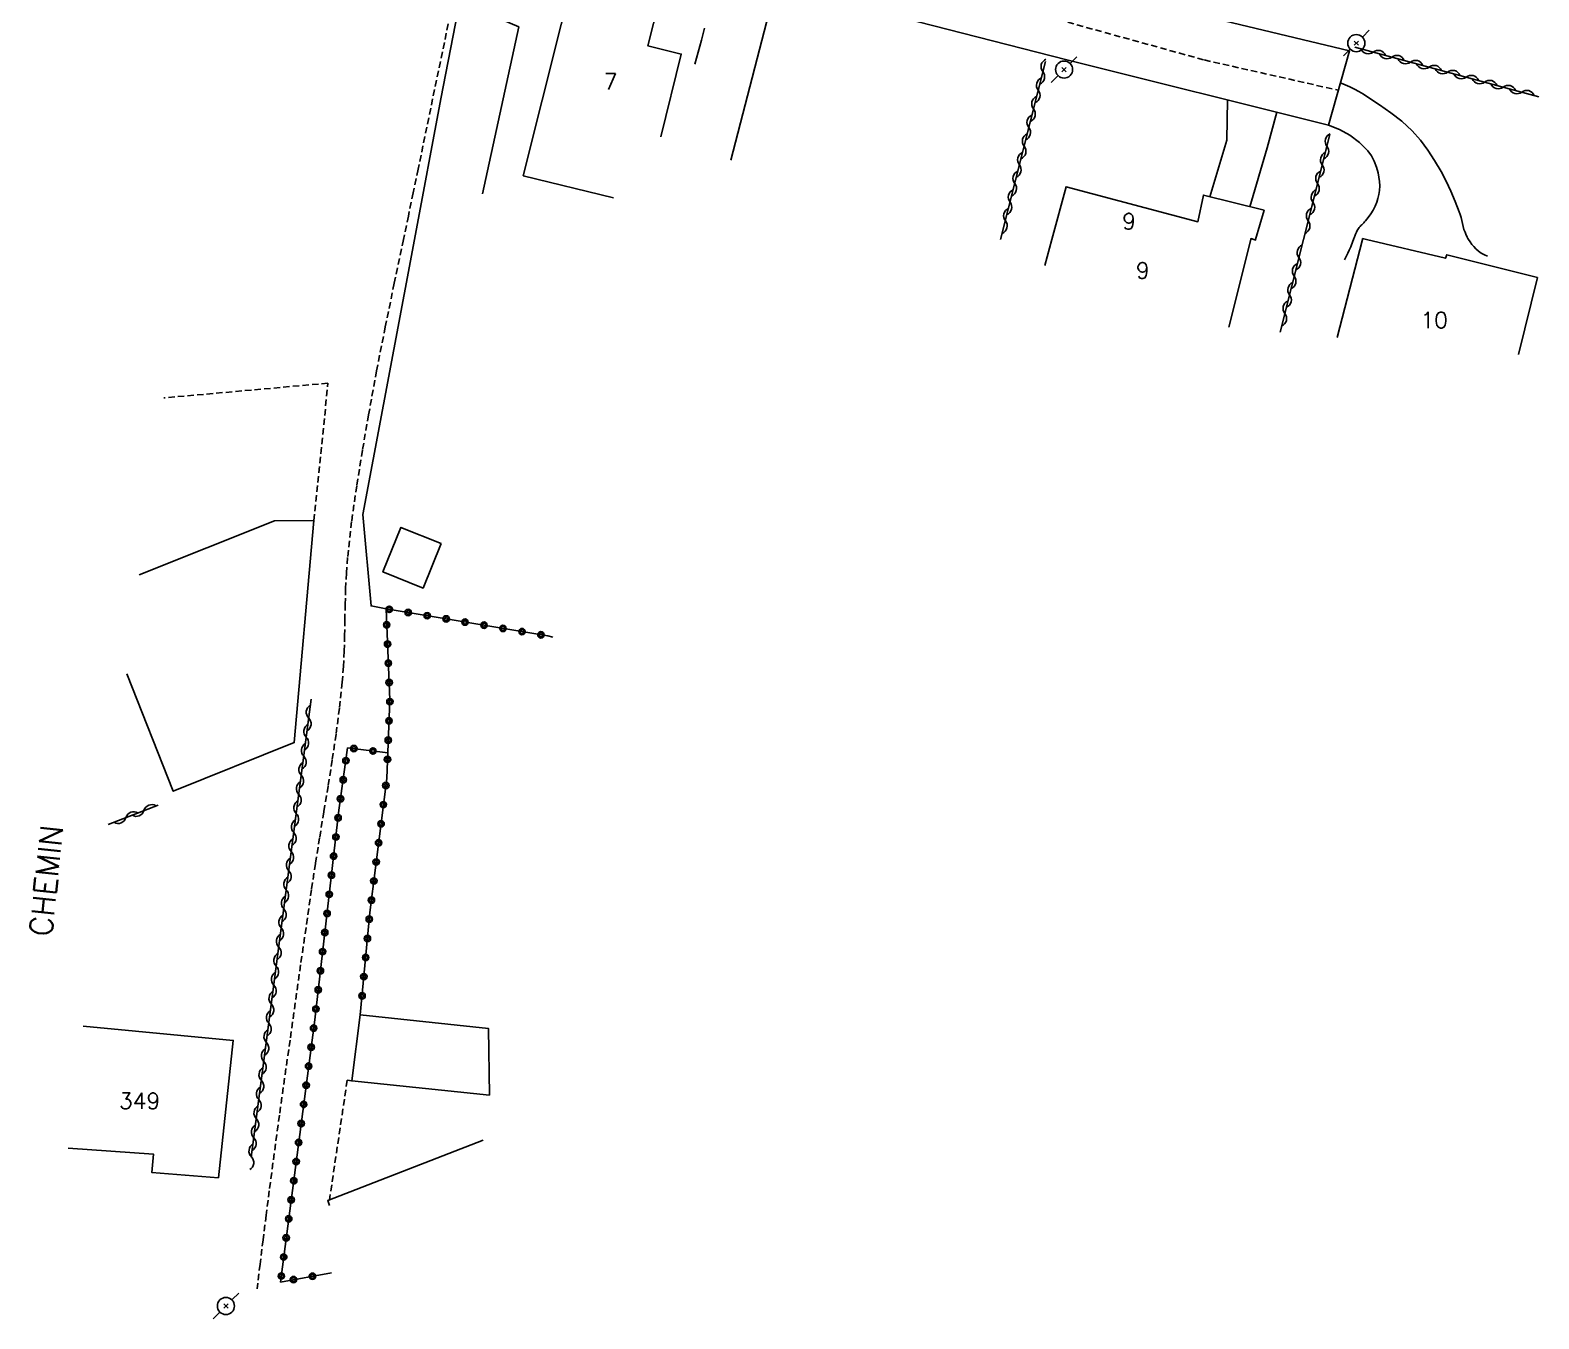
# Model space of a CAD drawing. Header units: millimetres. Extents: x 113000 to 114000, y 148000 to 148862.
# Drawn here: x 113105.6 to 113223.2, y 148586.9 to 148687.3 of the extents above; entities that cross this region are included whole.
import ezdxf
from ezdxf.enums import TextEntityAlignment as Align

# ---------------------------------------------------------------- set-up
doc = ezdxf.new("R2010")
doc.units = ezdxf.units.MM
doc.linetypes.add('DASHED', pattern=[0.75, 0.5, -0.25])
doc.layers.get('0').update_dxf_attribs({"linetype": 'CONTINUOUS'})
for name, color, linetype in [('W0001', 6, 'DASHED'), ('W0008', 7, 'CONTINUOUS'), ('W0017', 7, 'CONTINUOUS'), ('W0070', 7, 'DASHED'), ('W0101', 7, 'CONTINUOUS'), ('W0104', 1, 'CONTINUOUS'), ('W0112', 1, 'DASHED'), ('W0310', 3, 'CONTINUOUS'), ('W0323', 7, 'CONTINUOUS'), ('W0330', 7, 'CONTINUOUS'), ('W0473', 7, 'CONTINUOUS'), ('W0989', 7, 'CONTINUOUS'), ('W0991', 7, 'CONTINUOUS')]:
    doc.layers.add(name, color=color, linetype=linetype)
doc.styles.get("Standard").update_dxf_attribs({"font": 'romans.shx', "width": 0.85})

# ---------------------------------------------------------------- blocks, each defined once
blk = doc.blocks.new('T473')
for p, q in [((-0.166667, 0.166667), (0.166667, -0.166667)), ((-0.166667, -0.166667), (0.166667, 0.166667)), ((0.500001, 0.500001), (1.000002, 1.000002)), ((-1.000002, -1.000002), (-0.500001, -0.500001))]:
    blk.add_line(p, q)
blk.add_ellipse((0, 0), major_axis=(0.471405, 0.471405), ratio=1, start_param=5.4977871438, end_param=11.780972451)
blk = doc.blocks.new('t323o')
at = {"color": 0, "linetype": 'Continuous'}
for radius in [0.25, 0.15]:
    blk.add_circle((0, 0), radius, dxfattribs=at)
blk = doc.blocks.new('t310o')
at = {"color": 0, "linetype": 'Continuous'}
for centre, start, end in [((-0.5, 0.38), 216.8699, 323.1304), ((0.5, -0.37), 36.8699, 143.1303)]:
    blk.add_arc(centre, 0.625, start, end, dxfattribs=at)

msp = doc.modelspace()

# ---------------------------------------------------------------- linework, layer by layer
at = {"layer": 'W0001'}
msp.add_lwpolyline([(113186.48, 148687.94), (113197.12, 148685), (113207.58, 148682.64)], dxfattribs=at)
at = {"layer": 'W0008'}
msp.add_lwpolyline([(113166.95, 148695.77), (113165.56, 148690.35), (113186.41, 148685.01), (113206.81, 148679.92), (113208.45, 148685.7), (113198.68, 148688.06)], dxfattribs=at)
at = {"layer": 'W0017'}
for points in [[(113166.85, 148695.39), (113145.08, 148701.23), (113142.33, 148688.15), (113143.67, 148687.58), (113140.85, 148674.56)], [(113158.15, 148687.47), (113157.91, 148686.53), (113157.66, 148685.61), (113157.41, 148684.68)], [(113217.75, 148671), (113217.7, 148671.08), (113217.65, 148671.17), (113217.61, 148671.26), (113217.56, 148671.35), (113217.47, 148671.57), (113217.39, 148671.79), (113217.33, 148672.02), (113217.27, 148672.25), (113217.22, 148672.48), (113217.16, 148672.71), (113217.1, 148672.94), (113217.02, 148673.17), (113216.71, 148673.97), (113216.37, 148674.77), (113216, 148675.55), (113215.6, 148676.31), (113215.1, 148677.15), (113214.57, 148677.96), (113213.99, 148678.74), (113213.34, 148679.47), (113212.55, 148680.22), (113211.69, 148680.88), (113210.79, 148681.5), (113209.9, 148682.1), (113209.55, 148682.32), (113209.2, 148682.53), (113208.84, 148682.72), (113208.48, 148682.91), (113208.3, 148682.99), (113208.12, 148683.07), (113207.93, 148683.15), (113207.74, 148683.21)], [(113198.94, 148681.88), (113198.9, 148678.75), (113197.56, 148674.34)], [(113202.8, 148680.92), (113202.04, 148678.14), (113200.68, 148673.56)], [(113206.81, 148679.92), (113207.68, 148679.58), (113208.49, 148679.13), (113209.23, 148678.57), (113209.89, 148677.91), (113210.17, 148677.52), (113210.39, 148677.1), (113210.56, 148676.65), (113210.69, 148676.2), (113210.76, 148675.86), (113210.8, 148675.52), (113210.82, 148675.18), (113210.8, 148674.83), (113210.76, 148674.51), (113210.68, 148674.2), (113210.58, 148673.9), (113210.46, 148673.6), (113210.3, 148673.29), (113210.12, 148673), (113209.91, 148672.72), (113209.7, 148672.45), (113209.64, 148672.37), (113209.57, 148672.29), (113209.5, 148672.22), (113209.42, 148672.15), (113209.35, 148672.08), (113209.28, 148672.01), (113209.21, 148671.93), (113209.15, 148671.85), (113209.07, 148671.71), (113209, 148671.57), (113208.94, 148671.42), (113208.88, 148671.27), (113208.86, 148671.2), (113208.83, 148671.14), (113208.8, 148671.07), (113208.78, 148671)], [(113208.78, 148671), (113208.72, 148670.86), (113208.67, 148670.72), (113208.62, 148670.58), (113208.56, 148670.44), (113208.44, 148670.18), (113208.32, 148669.93), (113208.2, 148669.67), (113208.07, 148669.42)], [(113219.23, 148669.69), (113218.98, 148669.8), (113218.74, 148669.94), (113218.52, 148670.1), (113218.31, 148670.28), (113218.15, 148670.45), (113218.01, 148670.62), (113217.87, 148670.81), (113217.75, 148671)]]:
    msp.add_lwpolyline(points, dxfattribs=at)
at = {"layer": 'W0070'}
for points in [[(113138.31, 148688.55), (113138.02, 148687.09), (113137.72, 148685.62), (113137.41, 148684.16), (113137.11, 148682.7), (113136.8, 148681.23), (113136.5, 148679.77), (113136.2, 148678.31), (113135.82, 148676.48), (113135.44, 148674.65), (113135.06, 148672.83), (113134.67, 148671)], [(113134.67, 148671), (113133.96, 148667.59), (113133.26, 148664.18), (113132.58, 148660.76), (113131.96, 148657.34), (113131.48, 148654.57), (113131.03, 148651.79), (113130.63, 148649.01), (113130.32, 148646.21), (113130.23, 148645), (113130.17, 148643.78), (113130.13, 148642.57), (113130.11, 148641.35), (113130.09, 148640.14), (113130.06, 148638.92), (113130, 148637.71), (113129.9, 148636.49), (113129.68, 148634.46), (113129.42, 148632.43), (113129.12, 148630.41), (113128.8, 148628.39), (113128.47, 148626.38), (113128.14, 148624.36), (113127.81, 148622.35), (113127.51, 148620.33), (113126.66, 148614.46), (113125.83, 148608.59), (113125, 148602.72), (113124.21, 148596.84), (113123.97, 148594.93), (113123.73, 148593.02), (113123.49, 148591.11), (113123.27, 148589.19)]]:
    msp.add_lwpolyline(points, dxfattribs=at)
at = {"layer": 'W0101'}
for points in [[(113144.01, 148675.97), (113146.97, 148687.76), (113146.99, 148687.75), (113148.13, 148693.01), (113155.05, 148691.35), (113153.73, 148686.11), (113156.34, 148685.46), (113154.76, 148679.01)], [(113151.06, 148674.24), (113144.01, 148675.97)], [(113201.14, 148671), (113201.8, 148673.28), (113197.07, 148674.46), (113196.64, 148672.39), (113186.35, 148675.11), (113185.24, 148671)], [(113185.24, 148671), (113184.7, 148668.97)], [(113199.06, 148664.16), (113200.76, 148671)], [(113200.76, 148671), (113200.78, 148671.07), (113200.99, 148671)], [(113200.99, 148671), (113201.13, 148670.96), (113201.14, 148671)], [(113209.47, 148671), (113207.49, 148663.36)], [(113209.78, 148671), (113209.48, 148671.07), (113209.47, 148671)], [(113221.64, 148662.03), (113223.12, 148668.03), (113216.04, 148669.81), (113215.96, 148669.54), (113209.78, 148671)], [(113120.25, 148597.84), (113121.4, 148608.56), (113109.7, 148609.66)], [(113140.89, 148600.78), (113128.77, 148596.08), (113128.91, 148595.7)], [(113108.52, 148600.16), (113115.19, 148599.68), (113115.05, 148598.27), (113120.25, 148597.84)]]:
    msp.add_lwpolyline(points, dxfattribs=at)
at = {"layer": 'W0104'}
for points in [[(113113.11, 148637.13), (113116.72, 148627.98), (113126.16, 148631.78), (113127.7, 148649.08), (113124.61, 148649.06), (113114.07, 148644.86)], [(113141.38, 148604.29), (113130.64, 148605.4), (113131.31, 148610.54), (113141.32, 148609.48), (113141.38, 148604.29)]]:
    msp.add_lwpolyline(points, dxfattribs=at)
msp.add_lwpolyline([(113137.61, 148647.29), (113136.21, 148643.82), (113133.08, 148645.08), (113134.48, 148648.55)], close=True, dxfattribs=at)
at = {"layer": 'W0112'}
for points in [[(113127.7, 148649.08), (113128.79, 148659.8), (113116, 148658.65)], [(113130.64, 148605.4), (113130.29, 148605.45), (113128.91, 148596.14)]]:
    msp.add_lwpolyline(points, dxfattribs=at)
at = {"layer": 'W0310'}
for points in [[(113208.87, 148686), (113223.23, 148682.13)], [(113184.74, 148684.89), (113181.25, 148671)], [(113204.87, 148671), (113206.93, 148679.18)], [(113203.05, 148663.78), (113204.87, 148671)], [(113122.81, 148599.45), (113122.81, 148599.45), (113122.81, 148599.45), (113127.49, 148635.17)], [(113111.65, 148625.38), (113115.54, 148626.91)]]:
    msp.add_lwpolyline(points, dxfattribs=at)
at = {"layer": 'W0323'}
for points in [[(113146.32, 148640), (113145.93, 148640.09), (113133.32, 148642.21), (113133.62, 148635.11), (113133.37, 148628.97)], [(113129.06, 148590.44), (113125.09, 148589.72), (113127.76, 148610.17), (113129.65, 148626.51), (113130.32, 148631.36), (113133.46, 148630.98)], [(113133.37, 148628.97), (113132.06, 148618.52), (113131.31, 148610.54)]]:
    msp.add_lwpolyline(points, dxfattribs=at)
at = {"layer": 'W0330'}
for points in [[(113141.59, 148702.56), (113137.58, 148681.98), (113135.53, 148671)], [(113160.22, 148677.18), (113163.75, 148690.86), (113165.56, 148690.35)], [(113135.53, 148671), (113131.51, 148649.56), (113132.15, 148642.44), (113133.32, 148642.21)]]:
    msp.add_lwpolyline(points, dxfattribs=at)

# ---------------------------------------------------------------- block references
at = {"layer": 'W0310'}
for p, rotation in [((113210.31, 148685.61), 344.9068762089748), ((113211.76, 148685.22), 344.9068762089748), ((113184.54, 148684.09), 255.8812111683288), ((113213.21, 148684.83), 344.9068762089748), ((113214.66, 148684.44), 344.9068762089748), ((113216.11, 148684.05), 344.9068762089748), ((113217.56, 148683.66), 344.9068762089748), ((113184.18, 148682.64), 255.8812111683288), ((113219, 148683.27), 344.9068762089748), ((113220.45, 148682.88), 344.9068762089748), ((113221.9, 148682.49), 344.9068762089748), ((113183.81, 148681.18), 255.8812111683288), ((113183.44, 148679.73), 255.8812111683288), ((113183.08, 148678.27), 255.8812111683288), ((113206.71, 148678.27), 75.84974081940146), ((113182.71, 148676.82), 255.8812111683288), ((113206.34, 148676.82), 75.84974081940146), ((113182.35, 148675.36), 255.8812111683288), ((113205.97, 148675.36), 75.84974081940146), ((113181.98, 148673.91), 255.8812111683288), ((113205.61, 148673.91), 75.84974081940146), ((113181.62, 148672.45), 255.8812111683288), ((113205.24, 148672.45), 75.84974081940146), ((113204.52, 148669.6), 75.84974081945056), ((113204.15, 148668.14), 75.84974081945056), ((113203.79, 148666.69), 75.84974081945056), ((113203.42, 148665.23), 75.84974081945056), ((113127.29, 148633.69), 82.54533571183936), ((113127.1, 148632.2), 82.54533571183936), ((113126.91, 148630.71), 82.54533571183936), ((113126.71, 148629.23), 82.54533571183936), ((113126.52, 148627.74), 82.54533571183936), ((113113.04, 148625.93), 21.48980859740347), ((113114.44, 148626.48), 21.48980859740347), ((113126.32, 148626.25), 82.54533571183936), ((113126.13, 148624.76), 82.54533571183936), ((113125.93, 148623.28), 82.54533571183936), ((113125.74, 148621.79), 82.54533571183936), ((113125.54, 148620.3), 82.54533571183936), ((113125.35, 148618.81), 82.54533571183936), ((113125.15, 148617.33), 82.54533571183936), ((113124.96, 148615.84), 82.54533571183936), ((113124.76, 148614.35), 82.54533571183936), ((113124.57, 148612.87), 82.54533571183936), ((113124.38, 148611.38), 82.54533571183936), ((113124.18, 148609.89), 82.54533571183936), ((113123.99, 148608.4), 82.54533571183936), ((113123.79, 148606.92), 82.54533571183936), ((113123.6, 148605.43), 82.54533571183936), ((113123.4, 148603.94), 82.54533571183936), ((113123.21, 148602.45), 82.54533571183936), ((113123.01, 148600.97), 82.54533571183936), ((113122.82, 148599.48), 82.54533571183936)]:
    msp.add_blockref('t310o', p, dxfattribs=dict(at, rotation=rotation))
at = {"layer": 'W0323'}
for p, rotation in [((113133.57, 148642.17), 170.4816802886105), ((113135.05, 148641.92), 170.4816802886105), ((113136.53, 148641.67), 170.4816802886105), ((113133.37, 148640.96), 272.4692295548452), ((113138.01, 148641.42), 170.4816802886105), ((113139.48, 148641.17), 170.4816802886105), ((113140.96, 148640.93), 170.4816802886105), ((113142.44, 148640.68), 170.4816802886105), ((113143.92, 148640.43), 170.4816802886105), ((113133.44, 148639.46), 272.4692295548452), ((113145.4, 148640.18), 170.4816802886105), ((113133.5, 148637.97), 272.4692295548452), ((113133.56, 148636.47), 272.4692295548452), ((113133.62, 148634.97), 267.6117263677448), ((113133.55, 148633.47), 267.6117263677448), ((113130.81, 148631.31), 353.0483610606905), ((113132.3, 148631.12), 353.0483610606905), ((113133.49, 148631.97), 267.6117263677448), ((113130.19, 148630.37), 82.08801515073492), ((113133.43, 148630.47), 267.6117263677448), ((113129.98, 148628.88), 82.08801515073492), ((113133.3, 148628.43), 262.8736345469241), ((113129.77, 148627.4), 82.08801515073492), ((113133.11, 148626.94), 262.8736345469241), ((113129.58, 148625.91), 83.38824443282736), ((113132.93, 148625.45), 262.8736345469241), ((113129.41, 148624.42), 83.38824443282736), ((113132.74, 148623.96), 262.8736345469241), ((113129.23, 148622.93), 83.38824443282736), ((113132.55, 148622.47), 262.8736345469241), ((113129.06, 148621.44), 83.38824443282736), ((113132.37, 148620.99), 262.8736345469241), ((113128.89, 148619.95), 83.38824443282736), ((113132.18, 148619.5), 262.8736345469241), ((113128.72, 148618.46), 83.38824443282736), ((113132.01, 148618.01), 264.6165964057484), ((113128.54, 148616.97), 83.38824443282736), ((113131.87, 148616.51), 264.6165964057484), ((113128.37, 148615.48), 83.38824443282736), ((113131.73, 148615.02), 264.6165964057484), ((113128.2, 148613.99), 83.38824443282736), ((113131.59, 148613.53), 264.6165964057484), ((113128.03, 148612.5), 83.38824443282736), ((113127.85, 148611.01), 83.38824443282736), ((113131.45, 148612.03), 264.6165964057484), ((113127.67, 148609.52), 82.55924684864539), ((113127.48, 148608.03), 82.55924684864539), ((113127.28, 148606.55), 82.55924684864539), ((113127.09, 148605.06), 82.55924684864539), ((113126.89, 148603.57), 82.55924684864539), ((113126.7, 148602.08), 82.55924684864539), ((113126.5, 148600.6), 82.55924684864539), ((113126.31, 148599.11), 82.55924684864539), ((113126.12, 148597.62), 82.55924684864539), ((113125.92, 148596.13), 82.55924684864539), ((113125.73, 148594.65), 82.55924684864539), ((113125.53, 148593.16), 82.55924684864539), ((113125.34, 148591.67), 82.55924684864539), ((113125.15, 148590.19), 82.55924684864539), ((113126.1, 148589.91), 190.1547255349033), ((113127.58, 148590.17), 190.1547255349033)]:
    msp.add_blockref('t323o', p, dxfattribs=dict(at, rotation=rotation))
at = {"layer": 'W0473'}
for p in [(113208.99, 148686.31), (113186.2, 148684.25), (113120.83, 148587.85)]:
    msp.add_blockref('T473', p, dxfattribs=at)

# ---------------------------------------------------------------- texts
at = {"layer": 'W0989'}
msp.add_text('CHEMIN', height=1.75, rotation=84.0088, dxfattribs=at).set_placement((113107.23, 148616.59))
at = {"layer": 'W0991'}
for s, p in [('7', (113150.84, 148683.33)), ('9', (113191.27, 148672.42)), ('9', (113192.34, 148668.59)), ('10', (113215.07, 148664.72)), ('349', (113114.1, 148603.84))]:
    msp.add_text(s, height=1.25, dxfattribs=at).set_placement(p, align=Align.MIDDLE_CENTER)

doc.saveas('drawing.dxf')
